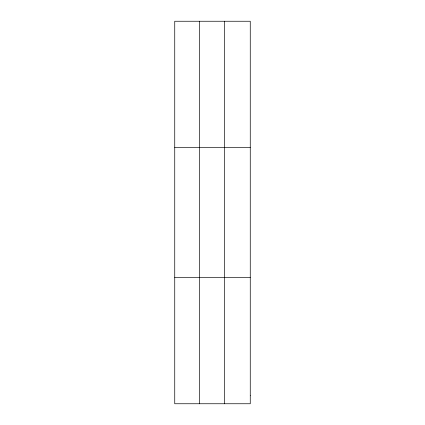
<?xml version="1.0" encoding="UTF-8"?>
<svg xmlns="http://www.w3.org/2000/svg" width="425" height="425" viewBox="0 0 425 425"><rect width="100%" height="100%" fill="white"/><g stroke="black" fill="none" stroke-linecap="round" stroke-linejoin="round"><path stroke-width="0.64" d="M199.66 403.75L199.66 21.25M224.586 403.75L224.586 21.25M174.739 147.475L250.261 147.475M174.739 277.525L250.261 277.525M250.261 395.335L250.261 403.75L174.739 403.75L174.739 21.25L250.261 21.25L250.261 395.335"/></g></svg>
